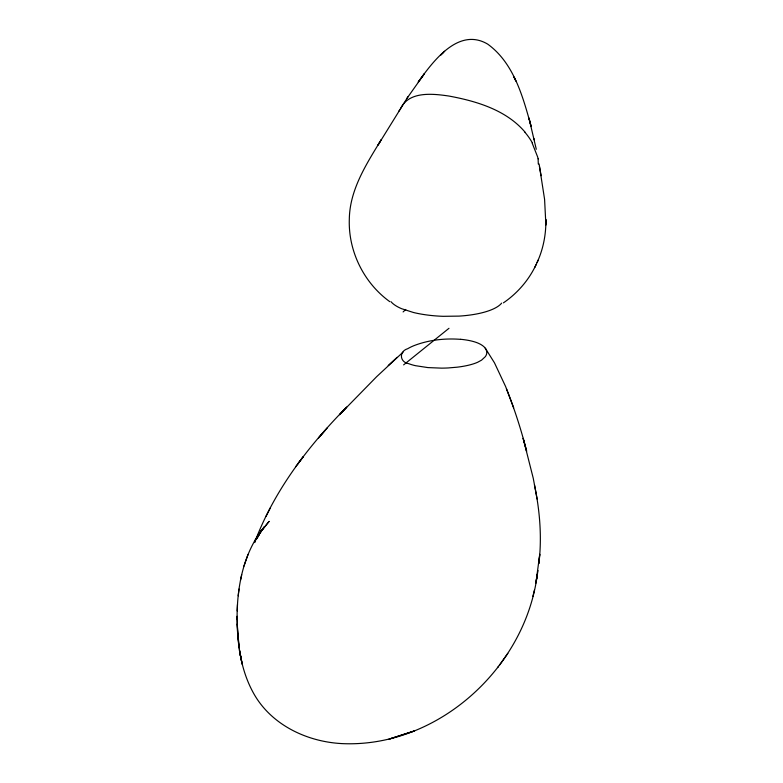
<?xml version="1.0" encoding="UTF-8"?>
<svg xmlns="http://www.w3.org/2000/svg" width="783" height="783" viewBox="0 0 783 783"><rect width="100%" height="100%" fill="white"/><g stroke="black" fill="none" stroke-linecap="round" stroke-linejoin="round"><path stroke-width="1.17" d="M545.829 225.171L545.868 219.475C546.133 234.225 543.275 249.092 537.089 262.501M237.18 624.012L239.158 648.128L237.611 632.967L237.132 616.27C237.053 642.275 240.45 669.162 253.046 692.309C270.634 724.97 307.582 742.284 343.561 743.674C438.47 747.129 525.442 667.517 537.314 574.448L535.836 583.266M545.839 223.958L544.586 199.342L539.086 163.911M256.795 538.812L261.855 529.827L256.433 538.381L264.272 526.842C243.298 552.671 236.877 586.79 237.092 619.294M237.494 604.476L237.2 610.926M239.03 589.041L238.218 595.824M536.101 581.691L539.732 554.295L538.88 563.496C542.071 537.255 539.82 510.594 534.446 484.804M536.335 580.164L538.029 570.543M241.693 574.732L240.508 580.242M532.871 596.401L534.437 590.02M538.303 164.107L538.117 158.812M243.934 566.119L248.045 554.413M255.767 539.526C275.322 489.013 308.913 445.361 346.712 407.101L339.479 414.706L376.623 376.711L403.059 352.135M400.074 109.689C407.963 90.897 432.333 93.608 448.816 96.025C476.416 101.134 506.141 109.914 525.001 132.082M503.42 302.855C517.387 293.302 528.916 280.05 536.061 264.683M534.73 267.561L538.215 260.073M270.321 507.932L266.044 516.31M254.514 542.531L255.659 540.554L254.524 542.531M256.795 538.587L260.21 532.655M254.455 541.317L260.22 532.391L269.088 521.419L260.22 532.391M406.583 98.873L424.435 73.68L418.22 82.039C433.136 61.26 458.466 26.828 487.692 44.122C513.942 63.139 522.946 96.906 531.177 126.582L528.946 118.008L536.286 149.259M407.992 96.71L378.032 145.07L381.164 139.805C366.424 164.068 349.756 189.652 349.316 219.064C348.151 251.079 363.821 282.947 389.807 301.68M499.29 665.384L507.824 653.384M295.72 466.658L303.178 456.832L297.804 463.879M497.587 667.586L498.419 666.568M327.372 427.763L318.427 438.079L324.808 430.738M443.168 52.657L440.682 55.035L444.646 51.267M403.108 311.937L405.731 309.451M397.118 357.322L388.231 365.504M403.617 364.888L448.982 328.302M460.492 339.342C444.715 338.139 428.536 339.949 413.757 345.734A87.725 25.203 1.9 0 0 407.757 348.68C398.616 351.391 399.712 362.363 408.775 363.684A31.623 9.083 1.9 0 0 415.44 365.681L427.909 367.589L441.475 368.137A44.68 12.841 1.9 0 0 448.14 367.951L457.047 367.198A52.04 14.955 1.9 0 0 477.747 362.216L481.545 360.151L485.284 356.696A76.108 21.865 1.9 0 0 486.772 353.094C487.192 348.269 482.494 345.078 478.609 343.375A29.265 8.407 1.9 0 0 460.531 339.284M485.245 348.122L494.484 362.852L505.583 386.479C514.02 407.581 521.087 429.231 526.656 451.272L523.142 438.343L533.243 478.237L537.109 499.006M532.166 143.083L537.588 156.815A16.59 1.732 68.4 0 1 538.146 158.871M515.586 80.355L513.991 77.057L516.075 81.373M506.415 388.789L513.668 407.816M534.045 138.64L534.309 139.893M539.448 166.368L541.141 175.695M237.836 636.413L238.022 638.214M237.65 634.005L237.807 635.61M524.864 132.2A78.388 71.224 -28 0 1 532.401 142.956M398.968 111.166A71.459 30.537 74.8 0 1 399.222 110.472M501.639 303.138A57.492 18.988 1 0 1 459.044 316.107L443.08 316.312A58.245 19.232 1 0 1 413.385 312.476L401.63 308.708A57.492 18.988 1 0 1 391.03 301.729M414.119 731.038L389.18 739.083L414.119 731.038M240.831 657.221L240.087 653.648L242.25 664.238L240.831 657.221M241.321 659.981L239.412 649.733L241.321 659.981"/></g></svg>
